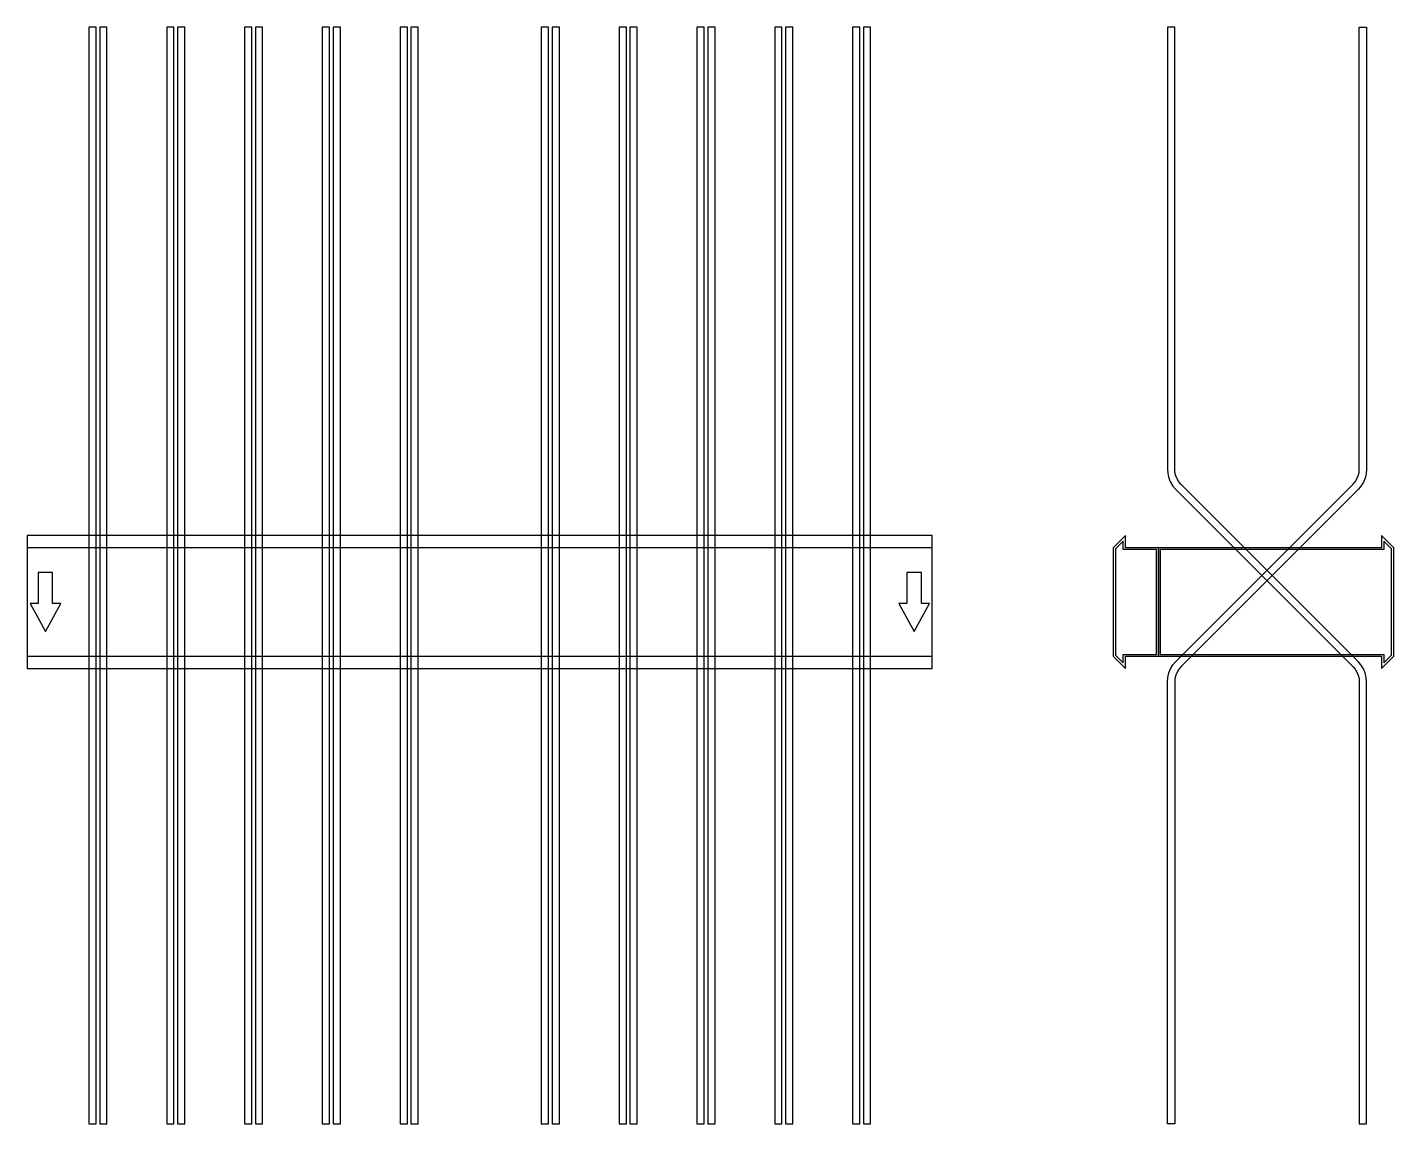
# Model space of a CAD drawing. Extents: x 0 to 1510, y -577 to 635.
import ezdxf

# ---------------------------------------------------------------- set-up
doc = ezdxf.new("R2010")
doc.units = 0
doc.layers.add('Halfen', color=7, linetype='CONTINUOUS')

msp = doc.modelspace()

# ---------------------------------------------------------------- linework, layer by layer
at = {"layer": 'Halfen', "color": 7}
for points in [[(76, -576.569), (76, 635.197), (68, 635.197), (68, -576.569)], [(88, -576.569), (88, 635.197), (80, 635.197), (80, -576.569)], [(162, -576.569), (162, 635.197), (154, 635.197), (154, -576.569)], [(174, -576.569), (174, 635.197), (166, 635.197), (166, -576.569)], [(248, -576.569), (248, 635.197), (240, 635.197), (240, -576.569)], [(260, -576.569), (260, 635.197), (252, 635.197), (252, -576.569)], [(334, -576.569), (334, 635.197), (326, 635.197), (326, -576.569)], [(346, -576.569), (346, 635.197), (338, 635.197), (338, -576.569)], [(420, -576.569), (420, 635.197), (412, 635.197), (412, -576.569)], [(432, -576.569), (432, 635.197), (424, 635.197), (424, -576.569)], [(576, -576.569), (576, 635.197), (568, 635.197), (568, -576.569)], [(588, -576.569), (588, 635.197), (580, 635.197), (580, -576.569)], [(662, -576.569), (662, 635.197), (654, 635.197), (654, -576.569)], [(674, -576.569), (674, 635.197), (666, 635.197), (666, -576.569)], [(748, -576.569), (748, 635.197), (740, 635.197), (740, -576.569)], [(760, -576.569), (760, 635.197), (752, 635.197), (752, -576.569)], [(834, -576.569), (834, 635.197), (826, 635.197), (826, -576.569)], [(846, -576.569), (846, 635.197), (838, 635.197), (838, -576.569)], [(920, -576.569), (920, 635.197), (912, 635.197), (912, -576.569)], [(932, -576.569), (932, 635.197), (924, 635.197), (924, -576.569)], [(1480, -576.569), (1480, -88.284), (1479.606, -83.278), (1478.434, -78.396), (1476.512, -73.757), (1473.889, -69.475), (1470.627, -65.657), (1275.029, 129.941), (1272.584, 132.805), (1270.616, 136.016), (1269.175, 139.495), (1268.295, 143.157), (1268, 146.912), (1268, 635.197), (1260, 635.197), (1260, 146.912), (1260.394, 141.906), (1261.566, 137.023), (1263.488, 132.384), (1266.111, 128.103), (1269.373, 124.284), (1464.971, -71.314), (1467.416, -74.177), (1469.384, -77.388), (1470.825, -80.868), (1471.705, -84.53), (1472, -88.284), (1472, -576.569)], [(1260, -576.569), (1260, -88.284), (1260.394, -83.278), (1261.566, -78.396), (1263.488, -73.757), (1266.111, -69.475), (1269.373, -65.657), (1464.971, 129.941), (1467.416, 132.805), (1469.384, 136.016), (1470.825, 139.495), (1471.705, 143.157), (1472, 146.912), (1472, 635.197), (1480, 635.197), (1480, 146.912), (1479.606, 141.906), (1478.434, 137.023), (1476.512, 132.384), (1473.889, 128.103), (1470.627, 124.284), (1275.029, -71.314), (1272.584, -74.177), (1270.616, -77.388), (1269.175, -80.868), (1268.295, -84.53), (1268, -88.284), (1268, -576.569)], [(0, -73.5), (1000, -73.5), (1000, 73.5), (0, 73.5)], [(1250, -60), (1250, 60), (1213.5, 60), (1213.5, 73.5), (1200, 60), (1200, -60), (1213.5, -73.5), (1213.5, -60)], [(1248, -58), (1248, 58), (1211, 58), (1211, 67.25), (1202.5, 58.75), (1202.5, -58.75), (1211, -67.25), (1211, -58)], [(1510, -60), (1510, 60), (1496.5, 73.5), (1496.5, 60), (1250, 60), (1250, -60), (1496.5, -60), (1496.5, -73.5)], [(1507.5, -58.75), (1507.5, 58.75), (1499, 67.25), (1499, 58), (1252, 58), (1252, -58), (1499, -58), (1499, -67.25)], [(0, -60), (1000, -60), (1000, 60), (0, 60)], [(20, -32.5), (37, -1.5), (28, -1.5), (28, 32.5), (12, 32.5), (12, -1.5), (3, -1.5)], [(980, -32.5), (997, -1.5), (988, -1.5), (988, 32.5), (972, 32.5), (972, -1.5), (963, -1.5)]]:
    msp.add_lwpolyline(points, close=True, dxfattribs=at)

doc.saveas('drawing.dxf')
